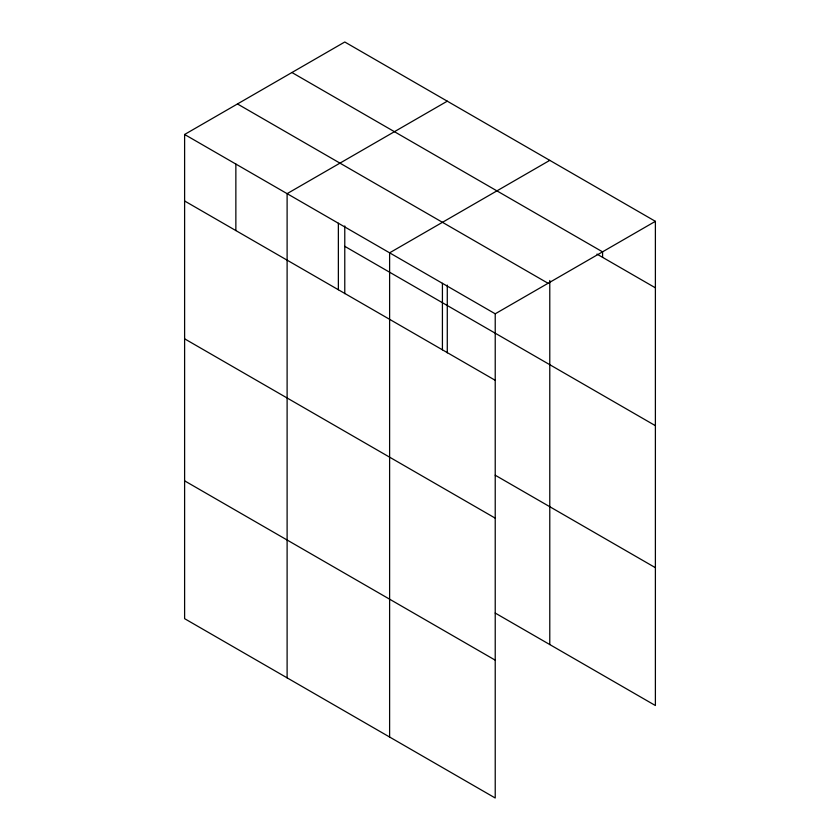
<?xml version="1.0" encoding="UTF-8"?>
<svg xmlns="http://www.w3.org/2000/svg" width="840" height="840" viewBox="0 0 840 840"><rect width="100%" height="100%" fill="white"/><g stroke="black" fill="none" stroke-linecap="round" stroke-linejoin="round"><path stroke-width="1.26" d="M184.611 134.474L495.222 313.803L495.222 798L184.611 618.671L184.611 134.474L344.778 42L655.389 221.329L655.389 705.526L495.191 613.043M447.279 101.178L287.112 193.652L287.112 677.849M549.78 160.356L389.613 252.829L389.613 737.026M495.222 313.803L655.389 221.329M291.931 72.513L602.532 251.843M596.967 254.1L655.389 287.826M237.468 103.961L548.069 283.28M344.778 246.341L655.389 425.67M184.611 200.981L495.222 380.3M495.191 475.199L655.389 567.683M184.611 338.814L495.222 518.144M184.611 480.837L495.222 660.156M602.585 252.126L602.585 257.345M549.78 280.466L549.78 644.553M447.279 285.096L447.279 352.863M442.418 283.311L442.418 349.818M344.778 225.928L344.778 293.685M338.363 223.241L338.363 289.748M235.862 164.062L235.862 230.57"/></g></svg>
